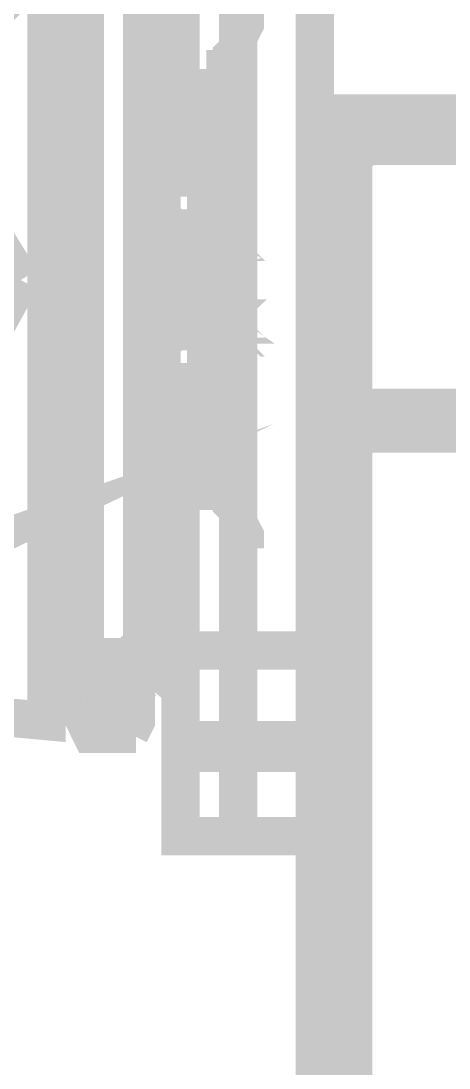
# Model space of a CAD drawing. Extents: x 0.1 to 11.6, y 0.3 to 16.2.
# Drawn here: x 8.3667 to 8.4783, y 14.6128 to 14.8859 of the extents above; entities that cross this region are included whole.
import ezdxf

# ---------------------------------------------------------------- set-up
doc = ezdxf.new("R2010")
doc.units = 0
doc.header["$MEASUREMENT"] = 0

msp = doc.modelspace()

# ---------------------------------------------------------------- linework, layer by layer
at = {"color": 0, "const_width": 0.01}
for points in [[(8.44336, 14.8483), (8.44336, 14.9433), (8.42333, 14.9433), (8.42333, 14.9467), (8.42333, 14.9517), (8.42333, 14.955), (8.42333, 14.9567), (8.42333, 14.96), (8.42333, 14.9617), (8.42333, 14.9633), (8.42333, 14.965), (8.44336, 14.965), (8.44336, 14.9633), (8.44336, 14.9617), (8.44336, 14.96), (8.44336, 14.9567), (8.44336, 14.955), (8.44336, 14.9517), (8.44336, 14.9467), (8.44336, 14.9433)], [(8.42333, 14.9433), (8.42333, 14.695), (8.44336, 14.695), (8.44336, 14.7917), (8.44336, 14.8483), (8.44336, 14.85), (8.44499, 14.8517), (8.44667, 14.855), (8.44835, 14.8567), (8.44997, 14.8583), (8.45335, 14.86), (8.45665, 14.86), (8.45665, 14.8617), (8.55501, 14.8617)], [(8.17503, 14.7483), (8.34999, 14.8733), (8.34999, 14.8767), (8.34999, 14.88), (8.34999, 14.8833), (8.34999, 14.885), (8.34999, 14.88), (8.35667, 14.8767), (8.35335, 14.8783), (8.34999, 14.88), (8.35667, 14.885), (8.35335, 14.8817), (8.34999, 14.88), (8.29833, 14.85), (8.27832, 14.8367), (8.25999, 14.8233), (8.24333, 14.8117), (8.22835, 14.8017), (8.215, 14.7917), (8.19, 14.7733), (8.16835, 14.7567)], [(8.38167, 14.9167), (8.38167, 14.915), (8.38167, 14.9133), (8.38167, 14.91), (8.38167, 14.9067), (8.38167, 14.9033), (8.38167, 14.8983), (8.38167, 14.8933), (8.38167, 14.8867), (8.38167, 14.88), (8.38167, 14.8733), (8.38167, 14.8667), (8.38167, 14.86), (8.38167, 14.8517), (8.38167, 14.8433), (8.38167, 14.835), (8.38167, 14.8267), (8.38167, 14.8183)], [(8.35499, 14.705), (8.37332, 14.7033), (8.37332, 14.705), (8.37332, 14.7067), (8.37332, 14.71), (8.37332, 14.7117), (8.37332, 14.715), (8.37332, 14.72), (8.37332, 14.725), (8.37332, 14.7317), (8.37332, 14.7367), (8.37332, 14.745), (8.37332, 14.75), (8.37332, 14.7583), (8.37332, 14.7667), (8.37332, 14.775), (8.37332, 14.7833), (8.37332, 14.7917), (8.37332, 14.8017), (8.37332, 14.81), (8.37332, 14.8183), (8.37332, 14.8183), (8.37332, 14.8283), (8.37332, 14.8383), (8.37332, 14.8467), (8.37332, 14.855), (8.37332, 14.8633), (8.37332, 14.8733), (8.37332, 14.88), (8.37332, 14.8867), (8.37332, 14.895)], [(8.37668, 14.7117), (8.375, 14.7117), (8.37332, 14.7117), (8.37332, 14.7133), (8.37332, 14.715), (8.37332, 14.7167), (8.37332, 14.7183), (8.37332, 14.72), (8.37332, 14.7217), (8.37332, 14.725), (8.37332, 14.73), (8.37332, 14.7333), (8.37332, 14.74), (8.37332, 14.745), (8.37332, 14.7517), (8.37332, 14.7567), (8.37332, 14.765), (8.37332, 14.7733), (8.37332, 14.78), (8.37332, 14.79), (8.37332, 14.7967), (8.37332, 14.805), (8.37332, 14.815), (8.37332, 14.8233), (8.37332, 14.8317), (8.37332, 14.84), (8.37332, 14.85), (8.37332, 14.8583), (8.37332, 14.865), (8.37332, 14.8733), (8.37332, 14.88), (8.37332, 14.8867), (8.37332, 14.8933)], [(8.37668, 14.8917), (8.37668, 14.885), (8.37668, 14.8783), (8.37668, 14.87), (8.37668, 14.8617), (8.37668, 14.8533), (8.37668, 14.845), (8.37668, 14.8367), (8.37668, 14.8267), (8.37668, 14.8183), (8.37668, 14.81), (8.37668, 14.8017), (8.37668, 14.7917), (8.37668, 14.7833), (8.37668, 14.7767), (8.37668, 14.7683), (8.37668, 14.76), (8.37668, 14.7533), (8.37668, 14.745), (8.37668, 14.74), (8.37668, 14.7333), (8.37668, 14.73), (8.37668, 14.725), (8.37668, 14.7217), (8.37668, 14.7183), (8.37668, 14.715), (8.37668, 14.7133), (8.37668, 14.7117), (8.37831, 14.7117), (8.37999, 14.7117), (8.38167, 14.7133), (8.38167, 14.715), (8.38336, 14.7167), (8.38336, 14.7183), (8.38336, 14.72), (8.38336, 14.7217), (8.38336, 14.725), (8.38336, 14.73), (8.38336, 14.7333), (8.38336, 14.74), (8.38336, 14.745), (8.38336, 14.7517), (8.38336, 14.7583), (8.38336, 14.7667), (8.38336, 14.7733), (8.38336, 14.78), (8.38336, 14.79), (8.38336, 14.7983), (8.38336, 14.805), (8.38336, 14.815), (8.38336, 14.8233), (8.38336, 14.8317), (8.38336, 14.84), (8.38336, 14.85), (8.38336, 14.8567), (8.38336, 14.865), (8.38336, 14.8733), (8.38336, 14.88), (8.38336, 14.8867), (8.38336, 14.8933)], [(8.37831, 14.8917), (8.37831, 14.885), (8.37831, 14.8767), (8.37831, 14.87), (8.37831, 14.8617), (8.37831, 14.8533), (8.37831, 14.845), (8.37831, 14.8367), (8.37831, 14.8267), (8.37831, 14.8183), (8.37831, 14.81), (8.37831, 14.8), (8.37831, 14.7917), (8.37831, 14.7833), (8.37831, 14.775), (8.37831, 14.7667), (8.37831, 14.76), (8.37831, 14.7517), (8.37831, 14.745), (8.37831, 14.74), (8.37831, 14.7333), (8.37831, 14.7283), (8.37831, 14.7233), (8.37831, 14.72), (8.37831, 14.7167), (8.37831, 14.715), (8.37831, 14.7117)], [(8.38167, 14.72), (8.38167, 14.7217), (8.38167, 14.7233), (8.38167, 14.725), (8.38167, 14.7283), (8.38167, 14.7333), (8.38167, 14.7383), (8.38167, 14.7433), (8.38167, 14.7483), (8.38167, 14.755), (8.38167, 14.7617), (8.38167, 14.7683), (8.38167, 14.7767), (8.38167, 14.785), (8.38167, 14.7933), (8.38167, 14.8017), (8.38167, 14.81), (8.38167, 14.8183), (8.38167, 14.8267), (8.38167, 14.835), (8.38167, 14.8433), (8.38167, 14.8517), (8.38167, 14.86), (8.38167, 14.8683), (8.38167, 14.875), (8.38167, 14.8817), (8.38167, 14.8883), (8.38167, 14.8933)], [(8.38336, 14.8933), (8.38336, 14.8867), (8.38336, 14.8817), (8.38336, 14.8733), (8.38336, 14.8667), (8.38336, 14.86), (8.38336, 14.85), (8.38336, 14.8433), (8.38336, 14.835), (8.38336, 14.8267), (8.38336, 14.8167), (8.38336, 14.8083), (8.38336, 14.8017), (8.38336, 14.7917), (8.38336, 14.7833), (8.38336, 14.7767), (8.38336, 14.7683), (8.38336, 14.7617), (8.38336, 14.755), (8.38336, 14.7483), (8.38336, 14.7433), (8.38336, 14.7383), (8.38336, 14.7333), (8.38336, 14.73), (8.38336, 14.7267), (8.38336, 14.7233), (8.38336, 14.7217), (8.38336, 14.72), (8.38336, 14.715)], [(8.39833, 14.8917), (8.39833, 14.885), (8.39833, 14.8783), (8.39833, 14.8717), (8.39833, 14.8633), (8.39833, 14.8567), (8.39833, 14.8483), (8.39833, 14.84), (8.39833, 14.8317), (8.39833, 14.8233), (8.39833, 14.815), (8.39833, 14.8067), (8.39833, 14.7983), (8.39833, 14.79), (8.39833, 14.7817), (8.39833, 14.7733), (8.39833, 14.7667), (8.39833, 14.7583), (8.39833, 14.7533), (8.39833, 14.7467), (8.39833, 14.7417), (8.39833, 14.735), (8.39833, 14.7317), (8.39833, 14.7283), (8.39833, 14.725), (8.39833, 14.7217), (8.39833, 14.72)], [(8.42503, 14.8883), (8.42503, 14.8867), (8.42503, 14.885), (8.42333, 14.8817), (8.42333, 14.88), (8.42333, 14.8783), (8.42165, 14.8767), (8.42165, 14.875), (8.41997, 14.8733)], [(8.41499, 14.8733), (8.41499, 14.8717), (8.41499, 14.87), (8.41499, 14.8667), (8.41499, 14.8633), (8.41499, 14.86), (8.41499, 14.8567), (8.41499, 14.8517), (8.41499, 14.845), (8.41499, 14.84), (8.41499, 14.8333), (8.41499, 14.8283), (8.41499, 14.8217), (8.41499, 14.815), (8.41499, 14.8083), (8.41499, 14.8033), (8.41499, 14.7967), (8.41499, 14.7917), (8.41499, 14.785), (8.41499, 14.78), (8.41499, 14.7767), (8.41499, 14.7733), (8.41499, 14.77), (8.41499, 14.7667), (8.41499, 14.765), (8.41499, 14.7633)], [(8.41499, 14.8733), (8.41667, 14.8717), (8.41667, 14.87), (8.41835, 14.8683), (8.41835, 14.8667), (8.41997, 14.865), (8.41997, 14.8633), (8.42165, 14.8617), (8.42165, 14.86), (8.42165, 14.8583), (8.42165, 14.8567), (8.42165, 14.855), (8.42165, 14.8517), (8.42165, 14.8483), (8.42165, 14.845), (8.42165, 14.84), (8.42165, 14.835), (8.42165, 14.83), (8.42165, 14.825), (8.42165, 14.82), (8.42165, 14.815), (8.42165, 14.8083), (8.42165, 14.8033), (8.42165, 14.7983), (8.42165, 14.7933), (8.42165, 14.79), (8.42165, 14.7867), (8.42165, 14.7833), (8.42165, 14.78), (8.42165, 14.7783), (8.42165, 14.7767)], [(8.41997, 14.8733), (8.41499, 14.8733)], [(8.41997, 14.7633), (8.41997, 14.765), (8.41997, 14.7667), (8.41997, 14.77), (8.41997, 14.7733), (8.41997, 14.7767), (8.41997, 14.78), (8.41997, 14.785), (8.41997, 14.7917), (8.41997, 14.7967), (8.41997, 14.8033), (8.41997, 14.8083), (8.41997, 14.815), (8.41997, 14.8217), (8.41997, 14.8283), (8.41997, 14.8333), (8.41997, 14.84), (8.41997, 14.845), (8.41997, 14.8517), (8.41997, 14.8567), (8.41997, 14.86), (8.41997, 14.8633), (8.41997, 14.8667), (8.41997, 14.87), (8.41997, 14.8717), (8.41997, 14.8733)], [(8.44336, 14.8617), (8.45665, 14.8617)], [(8.46332, 14.8533), (8.45665, 14.8617)], [(8.42165, 14.86), (8.42333, 14.86), (8.42333, 14.8583), (8.42333, 14.855), (8.42333, 14.8517), (8.42333, 14.8467), (8.42333, 14.84), (8.42333, 14.8333), (8.42333, 14.825), (8.42333, 14.8183)], [(8.42165, 14.86), (8.42333, 14.86)], [(8.45335, 14.86), (8.45335, 12.1583)], [(8.55501, 14.8533), (8.45665, 14.8533), (8.45503, 14.8517), (8.45335, 14.8517), (8.45335, 14.85), (8.45167, 14.85), (8.45167, 14.8483), (8.45167, 14.7917), (8.45167, 14.79), (8.45167, 14.7883), (8.45335, 14.7883), (8.45335, 14.7867), (8.45503, 14.785), (8.45665, 14.785), (8.55501, 14.785)], [(8.42333, 14.8517), (8.41499, 14.8433)], [(8.42333, 14.8417), (8.42165, 14.8417), (8.42165, 14.84), (8.41997, 14.8417), (8.41835, 14.8417), (8.41667, 14.8433)], [(8.41499, 14.8433), (8.41667, 14.8433)], [(8.41499, 14.8433), (8.41667, 14.8433)], [(8.41667, 14.8433), (8.41499, 14.8433)], [(8.42333, 14.8417), (8.41667, 14.8433)], [(8.42165, 14.835), (8.42165, 14.8367), (8.42165, 14.8383), (8.42165, 14.84)], [(8.41168, 14.835), (8.40169, 14.8183)], [(8.41336, 14.8367), (8.41336, 14.835), (8.41168, 14.835)], [(8.41168, 14.8333), (8.41168, 14.835), (8.41168, 14.8333), (8.41168, 14.8317), (8.41168, 14.8283), (8.41168, 14.8267)], [(8.42165, 14.8367), (8.41336, 14.8367)], [(8.42165, 14.835), (8.41835, 14.835), (8.41667, 14.8333)], [(8.41667, 14.83), (8.42165, 14.8333), (8.42333, 14.8317)], [(8.42333, 14.8367), (8.41835, 14.835)], [(8.41835, 14.8317), (8.41835, 14.8333), (8.41997, 14.835), (8.42165, 14.835)], [(8.41835, 14.835), (8.41835, 14.8333)], [(8.42165, 14.835), (8.41997, 14.835), (8.41835, 14.8333)], [(8.41997, 14.835), (8.41835, 14.835)], [(8.41835, 14.835), (8.41997, 14.835), (8.42165, 14.835)], [(8.41835, 14.835), (8.41997, 14.835)], [(8.42333, 14.8367), (8.42165, 14.8367)], [(8.42333, 14.835), (8.42165, 14.835)], [(8.42165, 14.835), (8.42333, 14.835)], [(8.42165, 14.835), (8.42333, 14.835)], [(8.42165, 14.835), (8.42333, 14.835)], [(8.42165, 14.835), (8.42333, 14.835)], [(8.42333, 14.835), (8.42165, 14.835)], [(8.42165, 14.835), (8.42333, 14.835)], [(8.42333, 14.835), (8.42503, 14.835)], [(8.42333, 14.835), (8.42333, 14.8333), (8.42333, 14.8317)], [(8.42333, 14.835), (8.42503, 14.835)], [(8.36664, 14.8183), (8.35835, 14.8317)], [(8.41667, 14.8317), (8.41667, 14.83), (8.41835, 14.8283), (8.41667, 14.8283), (8.41835, 14.8283)], [(8.41168, 14.81), (8.41168, 14.8133), (8.41168, 14.8167), (8.41168, 14.82), (8.41168, 14.8233), (8.41168, 14.825), (8.41168, 14.8283), (8.41168, 14.83), (8.41168, 14.8333)], [(8.42165, 14.8333), (8.41336, 14.8283)], [(8.41667, 14.8283), (8.41499, 14.83), (8.41499, 14.8317), (8.41667, 14.8333)], [(8.41667, 14.8333), (8.41667, 14.8317), (8.41667, 14.83), (8.41499, 14.83), (8.41667, 14.83), (8.41667, 14.8317), (8.41667, 14.83), (8.41835, 14.8283)], [(8.41499, 14.83), (8.41667, 14.8317), (8.41667, 14.8333)], [(8.41667, 14.8333), (8.41667, 14.8317), (8.41499, 14.83)], [(8.41835, 14.8333), (8.41667, 14.8317)], [(8.41667, 14.83), (8.42165, 14.8333)], [(8.41835, 14.8333), (8.41667, 14.8333)], [(8.41667, 14.8333), (8.41835, 14.8333)], [(8.41667, 14.8333), (8.41835, 14.8333)], [(8.41835, 14.8333), (8.41667, 14.8333)], [(8.41667, 14.825), (8.42165, 14.8267), (8.42165, 14.8283), (8.41997, 14.8283), (8.41997, 14.83), (8.41997, 14.8317)], [(8.41835, 14.8333), (8.41835, 14.8317)], [(8.42165, 14.825), (8.41997, 14.8267), (8.41997, 14.8283), (8.41835, 14.83), (8.41835, 14.8317)], [(8.41997, 14.8317), (8.42165, 14.8317)], [(8.42165, 14.8333), (8.42333, 14.8333)], [(8.42333, 14.8317), (8.42503, 14.8317)], [(8.41168, 14.8283), (8.41336, 14.8283), (8.41499, 14.83), (8.41667, 14.83)], [(8.41667, 14.8267), (8.41667, 14.8283), (8.41667, 14.83), (8.41499, 14.83)], [(8.41499, 14.83), (8.41667, 14.8283)], [(8.42165, 14.83), (8.41835, 14.83), (8.41667, 14.83)], [(8.42333, 14.83), (8.42165, 14.83)], [(8.42165, 14.8267), (8.41667, 14.825), (8.41997, 14.8233), (8.42165, 14.8233)], [(8.41168, 14.8283), (8.41168, 14.8267), (8.41168, 14.825)], [(8.41168, 14.8283), (8.41168, 14.8267)], [(8.41168, 14.825), (8.41168, 14.8267)], [(8.41168, 14.8267), (8.41168, 14.8233), (8.41168, 14.82), (8.41168, 14.8167), (8.41168, 14.8133), (8.41168, 14.8117)], [(8.41667, 14.8267), (8.41667, 14.8283)], [(8.41667, 14.8267), (8.41667, 14.8283), (8.41835, 14.8283), (8.41667, 14.8283), (8.41667, 14.8267), (8.41835, 14.8267), (8.41835, 14.825), (8.42165, 14.825)], [(8.41667, 14.8267), (8.41667, 14.8283)], [(8.41667, 14.8283), (8.41667, 14.8267)], [(8.41835, 14.8283), (8.41835, 14.8267), (8.41997, 14.8267), (8.42165, 14.825)], [(8.41835, 14.8283), (8.41997, 14.8267), (8.42165, 14.825)], [(8.42333, 14.8267), (8.42165, 14.8267)], [(8.42333, 14.8267), (8.42333, 14.825), (8.42333, 14.8233), (8.42165, 14.8233)], [(8.41667, 14.825), (8.41499, 14.825), (8.41336, 14.825), (8.41168, 14.825)], [(8.41336, 14.825), (8.41336, 14.8233), (8.41336, 14.8217), (8.41336, 14.82), (8.41336, 14.8183), (8.41336, 14.8167), (8.41336, 14.815), (8.41336, 14.8133), (8.41336, 14.8117)], [(8.41336, 14.8117), (8.41336, 14.8133), (8.41336, 14.815), (8.41336, 14.8167), (8.41336, 14.8183), (8.41336, 14.82), (8.41336, 14.8217), (8.41336, 14.8233), (8.41336, 14.825)], [(8.41667, 14.8117), (8.41835, 14.8133), (8.42165, 14.8133), (8.42165, 14.815), (8.42165, 14.8167), (8.42165, 14.8183), (8.42165, 14.82), (8.42165, 14.8217), (8.42165, 14.8233)], [(8.42165, 14.825), (8.42165, 14.8233)], [(8.42165, 14.8233), (8.42165, 14.825), (8.42333, 14.825)], [(8.42165, 14.825), (8.42333, 14.825)], [(8.42165, 14.825), (8.42333, 14.825)], [(8.42165, 14.8233), (8.42165, 14.825)], [(8.42165, 14.8233), (8.42165, 14.8217), (8.42165, 14.82), (8.42165, 14.8183), (8.42165, 14.8167), (8.42165, 14.815), (8.42165, 14.8133), (8.42333, 14.8133)], [(8.42165, 14.8233), (8.42165, 14.8217), (8.42165, 14.82), (8.42165, 14.8183), (8.42165, 14.8167), (8.42165, 14.815), (8.42165, 14.8133)], [(8.42165, 14.8233), (8.42333, 14.8233)], [(8.42333, 14.8233), (8.42503, 14.8233)], [(8.35835, 14.8033), (8.36664, 14.8183)], [(8.38167, 14.8183), (8.38167, 14.81), (8.38167, 14.8017), (8.38167, 14.7933), (8.38167, 14.785), (8.38167, 14.7767), (8.38167, 14.77), (8.38167, 14.7633), (8.38167, 14.7567), (8.38167, 14.75), (8.38167, 14.7433), (8.38167, 14.7383), (8.38167, 14.7333), (8.38167, 14.73), (8.38167, 14.7267), (8.38167, 14.7233), (8.38167, 14.7217), (8.38167, 14.72)], [(8.40169, 14.8183), (8.41168, 14.8017)], [(8.42333, 14.8183), (8.42165, 14.8183)], [(8.42333, 14.7783), (8.42333, 14.78), (8.42333, 14.785), (8.42333, 14.79), (8.42333, 14.7967), (8.42333, 14.8033), (8.42333, 14.81), (8.42333, 14.8183), (8.42165, 14.8183)], [(8.42333, 14.8183), (8.42503, 14.8183)], [(8.42165, 14.8117), (8.42165, 14.8133), (8.42165, 14.8117), (8.42333, 14.8117)], [(8.42165, 14.8133), (8.42333, 14.8133)], [(8.42333, 14.8133), (8.42165, 14.8133)], [(8.42333, 14.81), (8.42333, 14.8117), (8.42333, 14.8133)], [(8.41667, 14.81), (8.41835, 14.8083), (8.41667, 14.8083), (8.41667, 14.81), (8.41667, 14.8083)], [(8.41168, 14.81), (8.41336, 14.8117), (8.41499, 14.8117), (8.41667, 14.8117)], [(8.41168, 14.81), (8.41168, 14.8083)], [(8.41168, 14.81), (8.41168, 14.8083), (8.41336, 14.8083)], [(8.41168, 14.81), (8.41336, 14.81)], [(8.41499, 14.8067), (8.41667, 14.8067), (8.41667, 14.8083), (8.41667, 14.81)], [(8.42165, 14.8117), (8.41835, 14.8117), (8.41835, 14.81), (8.41667, 14.81)], [(8.41667, 14.8117), (8.42165, 14.81), (8.42333, 14.81)], [(8.41667, 14.8117), (8.42165, 14.81)], [(8.41667, 14.81), (8.41667, 14.8083)], [(8.42165, 14.8117), (8.41997, 14.81), (8.41835, 14.81), (8.41835, 14.8083)], [(8.42165, 14.8117), (8.41997, 14.81), (8.41835, 14.8083)], [(8.42165, 14.8017), (8.41997, 14.8017), (8.41835, 14.8033), (8.41835, 14.805), (8.41835, 14.8067), (8.41997, 14.8083), (8.41997, 14.81), (8.42165, 14.8117)], [(8.42333, 14.805), (8.42165, 14.8033), (8.41997, 14.805), (8.41997, 14.8067), (8.41997, 14.8083), (8.42165, 14.8083), (8.42165, 14.81)], [(8.42165, 14.8117), (8.42333, 14.8117)], [(8.42165, 14.8117), (8.42333, 14.8117)], [(8.42333, 14.81), (8.42503, 14.81)], [(8.42165, 14.8033), (8.41667, 14.8067), (8.41997, 14.8067), (8.42165, 14.8067)], [(8.41835, 14.8083), (8.41667, 14.8083), (8.41835, 14.8083), (8.41667, 14.8067), (8.41667, 14.805)], [(8.41168, 14.8083), (8.41168, 14.8067), (8.41168, 14.8033)], [(8.41168, 14.8033), (8.41168, 14.8017), (8.41168, 14.8033), (8.41168, 14.805), (8.41168, 14.8083)], [(8.41667, 14.8033), (8.41667, 14.805), (8.41499, 14.8067), (8.41667, 14.8083)], [(8.41336, 14.8083), (8.41499, 14.8067), (8.41667, 14.8067)], [(8.41336, 14.8083), (8.42165, 14.8033)], [(8.41667, 14.8033), (8.41499, 14.805), (8.41499, 14.8067), (8.41667, 14.8083)], [(8.41499, 14.8067), (8.41667, 14.8067), (8.41667, 14.805), (8.41835, 14.8033)], [(8.41667, 14.8033), (8.41667, 14.805), (8.41499, 14.8067)], [(8.41499, 14.8067), (8.41667, 14.8067), (8.41667, 14.805)], [(8.41667, 14.805), (8.41667, 14.8067), (8.41835, 14.8083)], [(8.42165, 14.8033), (8.41667, 14.8067)], [(8.42165, 14.8067), (8.42333, 14.8067)], [(8.41667, 14.805), (8.41835, 14.8033), (8.41667, 14.8033), (8.41835, 14.8033)], [(8.42165, 14.8017), (8.42333, 14.8017), (8.42333, 14.8033), (8.42333, 14.805)], [(8.41667, 14.8033), (8.41835, 14.8033), (8.41667, 14.8033), (8.41835, 14.8017), (8.42165, 14.8017)], [(8.41168, 14.8017), (8.41336, 14.8017), (8.41336, 14.8)], [(8.41667, 14.8033), (8.41835, 14.8033)], [(8.41835, 14.8033), (8.41835, 14.8017), (8.41997, 14.8017), (8.42165, 14.8017)], [(8.41835, 14.8017), (8.41835, 14.8033)], [(8.41835, 14.8017), (8.42333, 14.8)], [(8.41835, 14.8017), (8.41997, 14.8017)], [(8.42165, 14.8017), (8.41997, 14.8017), (8.41835, 14.8017)], [(8.42165, 14.8017), (8.42333, 14.8017)], [(8.42165, 14.8017), (8.42333, 14.8017)], [(8.42165, 14.8017), (8.42333, 14.8017)], [(8.42165, 14.8017), (8.42333, 14.8017)], [(8.42165, 14.8017), (8.42333, 14.8017)], [(8.42165, 14.8017), (8.42333, 14.8017)], [(8.42333, 14.795), (8.42165, 14.795), (8.42165, 14.7967), (8.42165, 14.7983), (8.42165, 14.8), (8.42165, 14.8017)], [(8.42165, 14.8017), (8.42333, 14.8017)], [(8.42333, 14.8017), (8.42503, 14.8017)], [(8.42333, 14.8017), (8.42503, 14.8017)], [(8.41336, 14.8), (8.42165, 14.8)], [(8.42165, 14.8), (8.42333, 14.8)], [(8.41667, 14.7933), (8.41835, 14.795), (8.41997, 14.795), (8.42165, 14.7967)], [(8.41499, 14.7933), (8.41667, 14.7933)], [(8.41499, 14.7933), (8.42333, 14.785)], [(8.41499, 14.7933), (8.41667, 14.7933)], [(8.42333, 14.795), (8.41667, 14.7933)], [(8.55501, 14.7783), (8.45665, 14.7783), (8.45335, 14.78), (8.44997, 14.78), (8.44835, 14.7817), (8.44667, 14.7833), (8.44499, 14.7867), (8.44336, 14.7883), (8.44336, 14.7917)], [(8.42165, 14.7767), (8.42165, 14.775), (8.41997, 14.7733), (8.41997, 14.7717), (8.41835, 14.77), (8.41835, 14.7683), (8.41667, 14.7667), (8.41667, 14.765), (8.41499, 14.7633), (8.41997, 14.7633)], [(8.42165, 14.7767), (8.42333, 14.7767), (8.42333, 14.7783)], [(8.42165, 14.7767), (8.42333, 14.7767)], [(8.19835, 14.6967), (8.27333, 14.72), (8.34999, 14.7467), (8.14833, 14.65)], [(8.42503, 14.7483), (8.42503, 14.75), (8.42503, 14.7517), (8.42333, 14.755), (8.42333, 14.7567), (8.42333, 14.7583), (8.42165, 14.76), (8.42165, 14.7617), (8.41997, 14.7633)], [(8.38499, 14.71), (8.38667, 14.71), (8.38997, 14.71), (8.38997, 14.7117), (8.38997, 14.7133), (8.38997, 14.715), (8.38835, 14.7133), (8.38499, 14.7133), (8.38336, 14.715), (8.38336, 14.7133), (8.38336, 14.7117), (8.38499, 14.71), (8.38499, 14.7083), (8.38336, 14.7083), (8.38336, 14.7067), (8.38336, 14.705), (8.38336, 14.7033), (8.38499, 14.7), (8.38667, 14.7), (8.38835, 14.7), (8.38997, 14.7), (8.39165, 14.7), (8.39333, 14.7), (8.39501, 14.7), (8.39333, 14.7), (8.39165, 14.7), (8.38997, 14.7), (8.38667, 14.7), (8.38499, 14.7)], [(8.38336, 14.7167), (8.38167, 14.7183), (8.38167, 14.72)], [(8.38167, 14.72), (8.38336, 14.72)], [(8.38336, 14.7217), (8.38336, 14.72), (8.38499, 14.72), (8.38667, 14.72), (8.38997, 14.72), (8.39665, 14.72), (8.39665, 14.715)], [(8.38336, 14.72), (8.38499, 14.72)], [(8.38336, 14.72), (8.38499, 14.72)], [(8.39501, 14.7), (8.39665, 14.7033), (8.39665, 14.705), (8.39665, 14.7067), (8.39665, 14.7083), (8.39501, 14.71), (8.39665, 14.7117), (8.39665, 14.7133), (8.39665, 14.715), (8.39665, 14.7133), (8.39333, 14.7133), (8.39165, 14.7133), (8.38997, 14.715), (8.38997, 14.72), (8.39165, 14.72), (8.39501, 14.72), (8.39665, 14.72), (8.39833, 14.72), (8.40831, 14.7117)], [(8.38997, 14.72), (8.39165, 14.72)], [(8.39665, 14.72), (8.39501, 14.72), (8.39165, 14.72), (8.38997, 14.72)], [(8.38997, 14.72), (8.39165, 14.72)], [(8.39665, 14.7183), (8.39501, 14.7183), (8.39333, 14.7183), (8.38997, 14.7183), (8.38997, 14.72)], [(8.39665, 14.72), (8.39833, 14.72)], [(8.44499, 14.7217), (8.42503, 14.7217), (8.40831, 14.7217)], [(8.37332, 14.7167), (8.375, 14.7167)], [(8.38336, 14.7183), (8.38499, 14.7183)], [(8.38997, 14.7183), (8.38336, 14.7183)], [(8.38336, 14.7183), (8.38499, 14.7183), (8.38667, 14.7183), (8.38835, 14.7183), (8.38997, 14.7183)], [(8.38499, 14.7183), (8.38667, 14.7183)], [(8.38499, 14.7183), (8.38667, 14.7183)], [(8.39833, 14.7183), (8.38997, 14.7183)], [(8.38997, 14.7083), (8.38997, 14.71), (8.38997, 14.7117), (8.38997, 14.7133)], [(8.39501, 14.71), (8.39333, 14.71), (8.39165, 14.71), (8.38997, 14.71)], [(8.39665, 14.705), (8.39501, 14.705), (8.39165, 14.705), (8.38997, 14.705), (8.38667, 14.705), (8.38499, 14.705), (8.38336, 14.705)], [(8.38336, 14.7033), (8.38499, 14.7033), (8.38835, 14.7033), (8.39165, 14.7033), (8.39333, 14.7033), (8.39501, 14.7033), (8.39665, 14.7033)], [(8.38336, 14.7033), (8.38499, 14.7033), (8.38667, 14.7033), (8.38835, 14.7033), (8.38997, 14.7033), (8.39333, 14.7033), (8.39501, 14.7033), (8.39665, 14.7033)], [(8.38997, 14.7), (8.38835, 14.7), (8.38667, 14.7), (8.38499, 14.7)], [(8.38997, 14.7), (8.39165, 14.7)], [(8.38997, 14.7), (8.39165, 14.7)], [(8.39501, 14.7), (8.39665, 14.7)], [(8.39501, 14.7), (8.39665, 14.7)], [(8.40831, 14.6983), (8.42503, 14.6983)], [(8.42503, 14.6983), (8.44499, 14.6983)], [(8.40831, 14.695), (8.40831, 14.6917), (8.40831, 14.6867), (8.40831, 14.6833), (8.40831, 14.68), (8.40831, 14.6767), (8.40831, 14.675), (8.40831, 14.6733), (8.42333, 14.6733), (8.42333, 14.675), (8.42333, 14.6767), (8.42333, 14.68), (8.42333, 14.6833), (8.42333, 14.6867), (8.42333, 14.6917), (8.42333, 14.695), (8.42333, 14.6917), (8.42333, 14.6867), (8.42333, 14.6833), (8.42333, 14.68), (8.42333, 14.6767), (8.42333, 14.675), (8.42333, 14.6733), (8.44336, 14.6733), (8.44336, 14.675), (8.44336, 14.6767), (8.44336, 14.68), (8.44336, 14.6833), (8.44336, 14.6867), (8.44336, 14.6917), (8.44336, 14.695)], [(8.40831, 14.695), (8.42503, 14.695)], [(8.44499, 14.695), (8.42503, 14.695)], [(8.44336, 14.6733), (8.44336, 12.59)]]:
    msp.add_lwpolyline(points, dxfattribs=at)
for points in [[(8.42333, 14.9433), (8.40831, 14.9433), (8.40831, 14.695), (8.42333, 14.695), (8.42333, 14.9433)], [(8.42165, 14.8183), (8.42165, 14.8233), (8.42165, 14.83), (8.42165, 14.835), (8.42165, 14.84), (8.42165, 14.845), (8.42165, 14.8483), (8.42165, 14.8517), (8.42165, 14.855), (8.42165, 14.8567), (8.42165, 14.8583), (8.42165, 14.86), (8.42165, 14.8583), (8.42165, 14.8567), (8.42165, 14.855), (8.42165, 14.8517), (8.42165, 14.8483), (8.42165, 14.845), (8.42165, 14.84), (8.42165, 14.835), (8.42165, 14.83), (8.42165, 14.8233), (8.42165, 14.8183), (8.42165, 14.8133), (8.42165, 14.8067), (8.42165, 14.8017), (8.42165, 14.7967), (8.42165, 14.7917), (8.42165, 14.7883), (8.42165, 14.785), (8.42165, 14.7817), (8.42165, 14.78), (8.42165, 14.7783), (8.42165, 14.7767), (8.42165, 14.7783), (8.42165, 14.78), (8.42165, 14.7817), (8.42165, 14.785), (8.42165, 14.7883), (8.42165, 14.7917), (8.42165, 14.7967), (8.42165, 14.8017), (8.42165, 14.8067), (8.42165, 14.8133), (8.42165, 14.8183)], [(8.41336, 14.8283), (8.41336, 14.8317), (8.41336, 14.8333), (8.41336, 14.835), (8.41336, 14.8333), (8.41336, 14.8317), (8.41336, 14.8283)], [(8.42165, 14.83), (8.42165, 14.8333), (8.42165, 14.835), (8.42165, 14.8367), (8.42165, 14.835), (8.42165, 14.8333), (8.42165, 14.83)], [(8.42333, 14.835), (8.42165, 14.835), (8.42333, 14.835)], [(8.41667, 14.8333), (8.41835, 14.8333), (8.41667, 14.8333)], [(8.41336, 14.8083), (8.41336, 14.805), (8.41336, 14.8033), (8.41336, 14.8017), (8.41336, 14.8033), (8.41336, 14.805), (8.41336, 14.8083)], [(8.42165, 14.8067), (8.42165, 14.8033), (8.42165, 14.8017), (8.42165, 14.8), (8.42165, 14.8017), (8.42165, 14.8033), (8.42165, 14.8067)], [(8.42165, 14.8017), (8.42333, 14.8017), (8.42165, 14.8017)], [(8.38336, 14.72), (8.38997, 14.72), (8.38667, 14.72), (8.38499, 14.72), (8.38336, 14.72)]]:
    msp.add_lwpolyline(points, close=True, dxfattribs=at)

doc.saveas('drawing.dxf')
